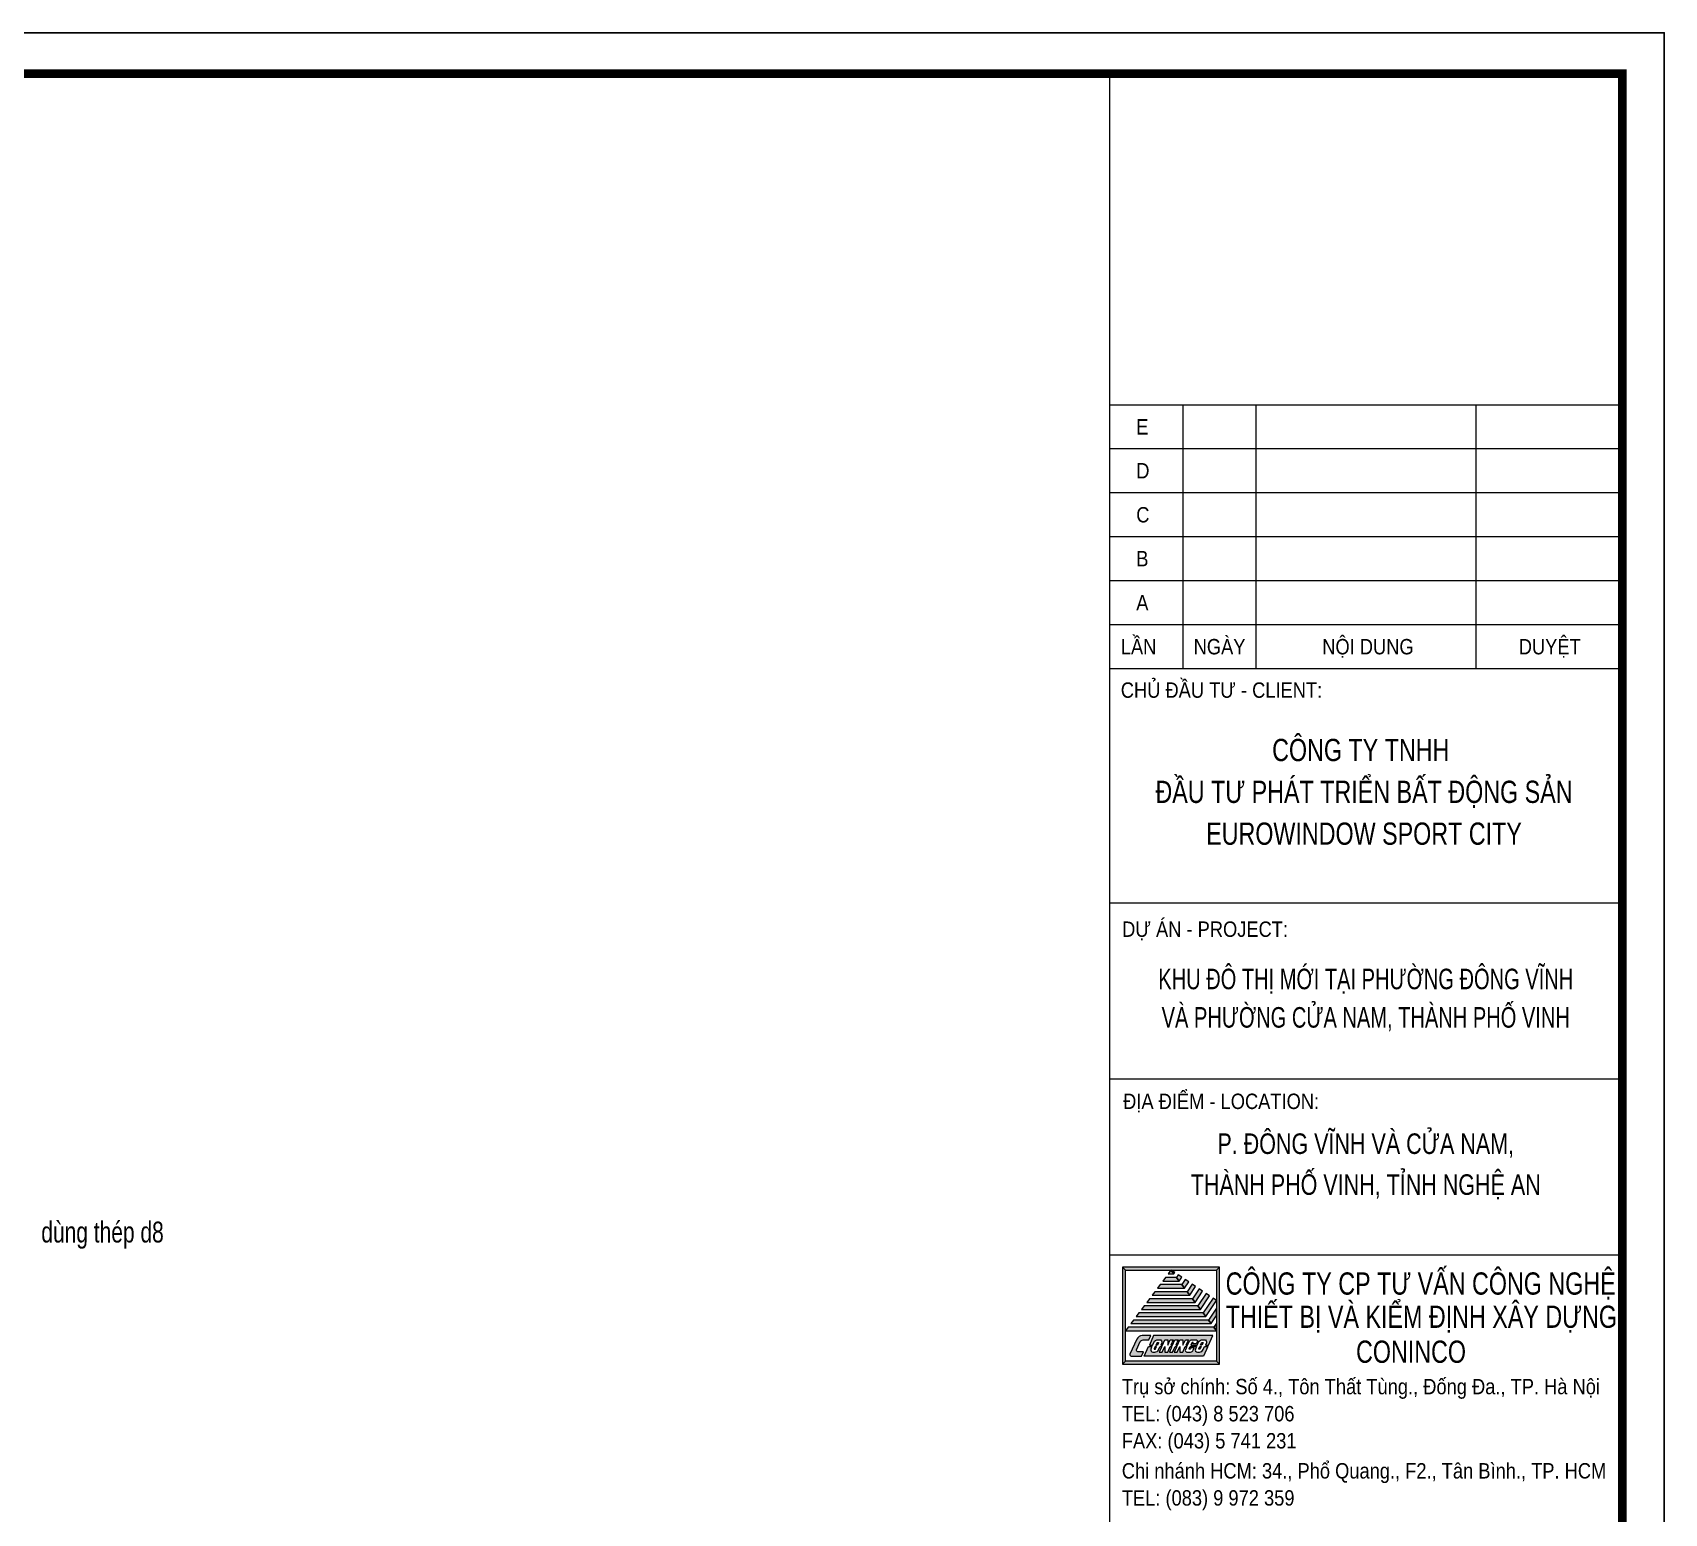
# Model space of a CAD drawing. Header units: millimetres. Extents: x -121190 to 167528, y -50070 to 22631.
# Drawn here: x 116535 to 121411, y 14567 to 18992 of the extents above; entities that cross this region are included whole.
import ezdxf
from ezdxf.enums import TextEntityAlignment as Align

# ---------------------------------------------------------------- set-up
doc = ezdxf.new("R2010")
doc.units = ezdxf.units.MM
doc.header["$MEASUREMENT"] = 0
doc.layers.get('DEFPOINTS').update_dxf_attribs({"color": 87})
for name, color, linetype, lineweight in [('KHUNGTEN', 7, 'Continuous', 20), ('Xref khung ten  A3 TKCS$0$A-KY HIEU', 34, 'Continuous', 20), ('Xref khung ten  A3 TKCS$0$A-TEXT', 9, 'Continuous', 18)]:
    doc.layers.add(name, color=color, linetype=linetype, lineweight=lineweight)
doc.styles.add('KCS_SMTEXT', font='3t-unicode.shx', dxfattribs={"width": 0.7})
doc.styles.add('Xref khung ten  A3 TKCS$0$ARIAL', font='arial.ttf')

# ---------------------------------------------------------------- blocks, each defined once
blk = doc.blocks.new('Xref khung ten  A3 TKCS$0$A$C4EFA0292')
h = blk.add_hatch(color=0)
h.paths.add_polyline_path([(-0.3, 4.29), (0.3, 4.29), (0, 4.69)])
h.paths.add_polyline_path([(0.39, 4.43), (0, 4.69), (0.3, 4.29)])
h.paths.add_polyline_path([(4.69, 4.69), (5, 5), (-5, 5), (-4.69, 4.69)])
h.paths.add_polyline_path([(4.69, -4.69), (5, -5), (5, 5), (4.69, 4.69)])
h.paths.add_polyline_path([(-4.69, 4.69), (-5, 5), (-5, -5), (-4.69, -4.69)])
h.paths.add_polyline_path([(5, -5), (4.69, -4.69), (-4.69, -4.69), (-5, -5)])
h.paths.add_polyline_path([(0.34, -3.76), (0.59, -3.2), (0.43, -3.2), (0.17, -3.76), (-0.17, -3.76), (0.08, -3.2), (-0.09, -3.2), (-0.34, -3.76), (-0.65, -3.76), (-0.65, -3.2), (-0.9, -3.76), (-1.21, -3.76), (-0.96, -3.2), (-1.13, -3.2), (-1.27, -3.5, -0.293611), (-1.67, -3.76), (-1.87, -3.76, -0.546059), (-2.07, -3.45), (-1.96, -3.2), (-2.3, -3.2), (-2.75, -4.18), (3.36, -4.18), (3.81, -3.2), (3.46, -3.2), (3.33, -3.5, -0.293611), (2.93, -3.76), (2.72, -3.76, -0.546059), (2.52, -3.45), (2.64, -3.2), (1.98, -3.2), (1.87, -3.43, 0.750604), (1.91, -3.47, 0.385557), (2.02, -3.42), (2.06, -3.33), (2.4, -3.33), (2.29, -3.57, -0.293611), (2.01, -3.76), (1.63, -3.76, -0.546059), (1.48, -3.53), (1.64, -3.2), (1.46, -3.2), (1.21, -3.76), (0.9, -3.76), (0.9, -3.2), (0.65, -3.76)])
h.paths.add_polyline_path([(-1.79, -2.07), (-2.23, -3.04), (-1.89, -3.04), (-1.75, -2.75, -0.293611), (-1.35, -2.49), (-1.15, -2.49, -0.546059), (-0.95, -2.8), (-1.06, -3.04), (-0.89, -3.04), (-0.64, -2.49), (-0.33, -2.49), (-0.33, -3.04), (-0.07, -2.49), (0.24, -2.49), (-0.02, -3.04), (0.16, -3.04), (0.4, -2.5), (0.75, -2.5), (0.5, -3.04), (0.66, -3.04), (0.92, -2.49), (1.23, -2.49), (1.23, -3.04), (1.48, -2.49), (1.79, -2.49), (1.54, -3.04), (1.71, -3.04), (1.88, -2.67, -0.293611), (2.16, -2.49), (2.55, -2.49, -0.546059), (2.69, -2.71), (2.6, -2.91), (2.25, -2.91), (2.3, -2.81, 0.750604), (2.26, -2.78, 0.385557), (2.15, -2.82), (2.05, -3.04), (2.71, -3.04), (2.84, -2.75, -0.293611), (3.24, -2.49), (3.45, -2.49, -0.546059), (3.65, -2.8), (3.54, -3.04), (3.88, -3.04), (4.32, -2.07)])
h.paths.add_polyline_path([(-2.28, -2.51), (-2.08, -2.07), (-2.96, -2.07, 0.293611), (-3.52, -2.43), (-4.23, -3.98, 0.546059), (-4.1, -4.18), (-3.04, -4.18), (-2.84, -3.74), (-3.4, -3.74, -0.546059), (-3.54, -3.52), (-3.16, -2.69, -0.293611), (-2.87, -2.51)])
h.paths.add_polyline_path([(-1.44, -2.82), (-1.54, -3.04), (-1.4, -3.04), (-1.3, -2.81, 0.750604), (-1.34, -2.78, 0.385557)])
h.paths.add_polyline_path([(-1.48, -3.2), (-1.62, -3.2), (-1.72, -3.43, 0.750604), (-1.68, -3.47, 0.385557), (-1.58, -3.42)], flags=17)
h.paths.add_polyline_path([(3.3, -2.81, 0.750604), (3.26, -2.78, 0.385557), (3.15, -2.82), (3.05, -3.04), (3.19, -3.04)], flags=17)
h.paths.add_polyline_path([(3.12, -3.2), (2.98, -3.2), (2.87, -3.43, 0.750604), (2.91, -3.47, 0.385557), (3.02, -3.42)], flags=17)
h.paths.add_polyline_path([(4.69, -1.56), (4.41, -1.2), (-4.41, -1.2), (-4.69, -1.56)])
h.paths.add_polyline_path([(4.69, -0.79), (4.41, -1.2), (4.69, -1.56)])
h.paths.add_polyline_path([(4.69, -0.01), (4.69, 0.77), (3.86, -0.47), (4.14, -0.83)])
h.paths.add_polyline_path([(-3.86, -0.47), (-4.14, -0.83), (4.14, -0.83), (3.86, -0.47)])
h.paths.add_polyline_path([(3.59, -0.1), (3.32, 0.27), (-3.32, 0.27), (-3.59, -0.1)])
h.paths.add_polyline_path([(3.59, -0.1), (4.69, 1.55), (4.69, 1.56), (4.34, 1.8), (3.32, 0.27)])
h.paths.add_polyline_path([(3.98, 2.04), (3.62, 2.27), (2.77, 1), (3.04, 0.63)])
h.paths.add_polyline_path([(3.04, 0.63), (2.77, 1), (-2.77, 1), (-3.04, 0.63)])
h.paths.add_polyline_path([(2.49, 1.36), (2.22, 1.73), (-2.22, 1.73), (-2.49, 1.36)])
h.paths.add_polyline_path([(2.49, 1.36), (3.26, 2.51), (2.9, 2.75), (2.22, 1.73)])
h.paths.add_polyline_path([(1.95, 2.09), (2.54, 2.99), (2.19, 3.23), (1.67, 2.46)])
h.paths.add_polyline_path([(-1.67, 2.46), (-1.95, 2.09), (1.95, 2.09), (1.67, 2.46)])
h.paths.add_polyline_path([(1.83, 3.47), (1.47, 3.71), (1.12, 3.19), (1.4, 2.82)])
h.paths.add_polyline_path([(1.4, 2.82), (1.12, 3.19), (-1.12, 3.19), (-1.4, 2.82)])
h.paths.add_polyline_path([(0.85, 3.56), (1.11, 3.95), (0.75, 4.19), (0.57, 3.92)])
h.paths.add_polyline_path([(0.85, 3.56), (0.57, 3.92), (-0.57, 3.92), (-0.85, 3.56)])
at = {"color": 0}
for points in [[(5, 5), (-5, 5), (-4.69, 4.69), (4.69, 4.69), (5, 5)], [(-4.69, 4.69), (-5, 5), (-5, -5), (-4.69, -4.69), (-4.69, 4.69)], [(0.57, 3.92), (-0.57, 3.92), (-0.85, 3.56), (0.85, 3.56), (0.57, 3.92)], [(0, 4.69), (-0.3, 4.29), (0.3, 4.29), (0, 4.69)], [(0.39, 4.43), (0, 4.69), (0.3, 4.29), (0.39, 4.43)], [(1.11, 3.95), (0.75, 4.19), (0.57, 3.92), (0.85, 3.56), (1.11, 3.95)], [(1.83, 3.47), (1.47, 3.71), (1.12, 3.19), (1.4, 2.82), (1.83, 3.47)], [(5, 5), (4.69, 4.69), (4.69, -4.69), (5, -5), (5, 5)], [(2.22, 1.73), (-2.22, 1.73), (-2.49, 1.36), (2.49, 1.36), (2.22, 1.73)], [(1.67, 2.46), (-1.67, 2.46), (-1.95, 2.09), (1.95, 2.09), (1.67, 2.46)], [(1.12, 3.19), (-1.12, 3.19), (-1.4, 2.82), (1.4, 2.82), (1.12, 3.19)], [(2.54, 2.99), (2.19, 3.23), (1.67, 2.46), (1.95, 2.09), (2.54, 2.99)], [(3.26, 2.51), (2.9, 2.75), (2.22, 1.73), (2.49, 1.36), (3.26, 2.51)], [(3.98, 2.04), (3.62, 2.27), (2.77, 1), (3.04, 0.63), (3.98, 2.04)], [(4.69, 1.55), (4.69, 1.56), (4.34, 1.8), (3.32, 0.27), (3.59, -0.1), (4.69, 1.55)], [(3.32, 0.27), (-3.32, 0.27), (-3.59, -0.1), (3.59, -0.1), (3.32, 0.27)], [(2.77, 1), (-2.77, 1), (-3.04, 0.63), (3.04, 0.63), (2.77, 1)], [(4.69, -0.01), (4.69, 0.77), (3.86, -0.47), (4.14, -0.83), (4.69, -0.01)], [(4.41, -1.2), (-4.41, -1.2), (-4.69, -1.56), (4.69, -1.56), (4.41, -1.2)], [(3.86, -0.47), (-3.86, -0.47), (-4.14, -0.83), (4.14, -0.83), (3.86, -0.47)], [(4.69, -0.79), (4.41, -1.2), (4.69, -1.56), (4.69, -0.79)], [(4.69, -4.69), (-4.69, -4.69), (-5, -5), (5, -5), (4.69, -4.69)]]:
    blk.add_lwpolyline(points, close=True, dxfattribs=at)
for points in [[(-2.08, -2.07), (-2.96, -2.07, 0.293611), (-3.52, -2.43), (-4.23, -3.98, 0.546059), (-4.1, -4.18), (-3.04, -4.18), (-2.84, -3.74), (-3.4, -3.74, -0.546059), (-3.54, -3.52), (-3.16, -2.69, -0.293611), (-2.87, -2.51), (-2.28, -2.51), (-2.08, -2.07)], [(1.9, -3.47, -0.546059), (1.87, -3.43), (1.98, -3.2), (2.64, -3.2), (2.52, -3.45, 0.546059), (2.72, -3.76), (2.93, -3.76, 0.293611), (3.33, -3.5), (3.46, -3.2), (3.81, -3.2), (3.36, -4.18), (-2.75, -4.18), (-2.3, -3.2), (-1.96, -3.2), (-2.07, -3.45, 0.546059), (-1.87, -3.76), (-1.67, -3.76, 0.293611), (-1.27, -3.5), (-1.13, -3.2), (-0.96, -3.2), (-1.21, -3.76), (-0.9, -3.76), (-0.65, -3.2), (-0.65, -3.76), (-0.34, -3.76), (-0.09, -3.2), (0.08, -3.2), (-0.17, -3.76), (0.17, -3.76), (0.43, -3.2), (0.59, -3.2), (0.34, -3.76), (0.65, -3.76), (0.9, -3.2), (0.9, -3.76), (1.21, -3.76), (1.46, -3.2), (1.64, -3.2), (1.48, -3.53, 0.546059), (1.63, -3.76), (2.01, -3.76, 0.293611), (2.29, -3.57), (2.4, -3.33), (2.06, -3.33), (2.02, -3.42, -0.293611), (1.94, -3.47), (1.9, -3.47, -0.546059)], [(4.32, -2.07), (-1.79, -2.07), (-2.23, -3.04), (-1.89, -3.04), (-1.75, -2.75, -0.293611), (-1.35, -2.49), (-1.15, -2.49, -0.546059), (-0.95, -2.8), (-1.06, -3.04), (-0.89, -3.04), (-0.64, -2.49), (-0.33, -2.49), (-0.33, -3.04), (-0.07, -2.49), (0.24, -2.49), (-0.02, -3.04), (0.16, -3.04), (0.4, -2.5), (0.75, -2.5), (0.5, -3.04), (0.66, -3.04), (0.92, -2.49), (1.23, -2.49), (1.23, -3.04), (1.48, -2.49), (1.79, -2.49), (1.54, -3.04), (1.71, -3.04), (1.88, -2.67, -0.293611), (2.16, -2.49), (2.55, -2.49, -0.546059), (2.69, -2.71), (2.6, -2.91), (2.25, -2.91), (2.3, -2.81, 0.546059), (2.27, -2.77), (2.23, -2.77, 0.293611), (2.15, -2.82), (2.05, -3.04), (2.71, -3.04), (2.84, -2.75, -0.293611), (3.24, -2.49), (3.45, -2.49, -0.546059), (3.65, -2.8), (3.54, -3.04), (3.88, -3.04), (4.32, -2.07)], [(-1.48, -3.2), (-1.62, -3.2), (-1.72, -3.43, 0.546055), (-1.7, -3.47, 0.000001), (-1.7, -3.47, 0.000002), (-1.7, -3.47), (-1.7, -3.47), (-1.65, -3.47, 0.293611), (-1.58, -3.42), (-1.48, -3.2)], [(-1.32, -2.77, -0.546059), (-1.3, -2.81), (-1.4, -3.04), (-1.54, -3.04), (-1.44, -2.82, -0.293611), (-1.37, -2.77), (-1.32, -2.77, -0.546059)], [(2.9, -3.47, -0.546059), (2.87, -3.43), (2.98, -3.2), (3.12, -3.2), (3.02, -3.42, -0.293611), (2.94, -3.47), (2.9, -3.47, -0.546059)], [(3.27, -2.77, -0.546059), (3.3, -2.81), (3.19, -3.04), (3.05, -3.04), (3.15, -2.82, -0.293611), (3.23, -2.77), (3.27, -2.77, -0.546059)]]:
    blk.add_lwpolyline(points, format="xyb", close=True, dxfattribs=at)
blk = doc.blocks.new('Xref khung ten  A3 TKCS')
at = {"layer": 'DEFPOINTS', "color": 125}
blk.add_lwpolyline([(-57730.37, -13938.76), (-57310.37, -13938.76), (-57310.37, -13641.76), (-57730.37, -13641.76)], close=True, dxfattribs=at)
at = {"layer": 'Xref khung ten  A3 TKCS$0$A-KY HIEU', "color": 0}
for p, q in [((-57376.7, -13646.66), (-57376.7, -13933.85)), ((-57376.7, -13686.23), (-57315.38, -13686.23)), ((-57367.94, -13686.23), (-57367.94, -13717.76)), ((-57359.18, -13686.23), (-57359.18, -13717.76)), ((-57332.9, -13686.23), (-57332.9, -13717.76)), ((-57376.7, -13691.48), (-57315.38, -13691.48)), ((-57376.7, -13696.74), (-57315.38, -13696.74)), ((-57376.7, -13702), (-57315.38, -13702)), ((-57376.7, -13707.25), (-57315.38, -13707.25)), ((-57376.7, -13712.51), (-57315.38, -13712.51)), ((-57376.7, -13717.76), (-57315.38, -13717.76)), ((-57376.7, -13745.8), (-57315.38, -13745.8)), ((-57376.7, -13766.82), (-57315.38, -13766.82)), ((-57376.7, -13766.82), (-57315.38, -13766.82)), ((-57376.7, -13787.85), (-57315.38, -13787.85))]:
    blk.add_line(p, q, dxfattribs=at)
at = {"layer": 'Xref khung ten  A3 TKCS$0$A-KY HIEU', "color": 0, "const_width": 1.02}
blk.add_lwpolyline([(-57716.02, -13933.85), (-57716.02, -13646.66), (-57315.38, -13646.66), (-57315.38, -13933.85)], close=True, dxfattribs=at)
at = {"layer": 'Xref khung ten  A3 TKCS$0$A-KY HIEU', "lineweight": -3, "xscale": 1.160142688442082, "yscale": 1.160142688442082, "zscale": 1.160142688442082}
blk.add_blockref('Xref khung ten  A3 TKCS$0$A$C4EFA0292', (-57369.34, -13795.12), dxfattribs=at)
at = {"layer": 'Xref khung ten  A3 TKCS$0$A-TEXT', "style": 'Xref khung ten  A3 TKCS$0$ARIAL'}
for s, height, width, p in [('E', 1.84, 0.85, (-57373.49, -13689.8)), ('D', 1.84, 0.85, (-57373.49, -13695.05)), ('C', 1.84, 0.85, (-57373.49, -13700.31)), ('B', 1.84, 0.85, (-57373.49, -13705.56)), ('A', 1.84, 0.85, (-57373.49, -13710.82)), ('LẦN', 1.84, 0.85, (-57375.34, -13716.08)), ('NGÀY', 1.84, 0.85, (-57366.63, -13716.08)), ('NỘI DUNG', 1.84, 0.85, (-57351.26, -13716.08)), ('DUYỆT', 1.84, 0.85, (-57327.77, -13716.08)), ('CHỦ ĐẦU TƯ - CLIENT:', 1.8397, 0.85, (-57375.34, -13721.27)), ('CÔNG TY CP TƯ VẤN CÔNG NGHỆ', 2.6573, 0.75, (-57362.8, -13792.62)), ('THIẾT BỊ VÀ KIỂM ĐỊNH XÂY DỰNG', 2.6573, 0.75, (-57362.8, -13796.59)), ('CONINCO', 2.657, 0.75, (-57347.22, -13800.77)), ('Trụ sở chính: Số 4., Tôn Thất Tùng., Đống Đa., TP. Hà Nội', 1.8397, 0.85, (-57375.22, -13804.53)), ('TEL: (043) 8 523 706', 1.8397, 0.85, (-57375.22, -13807.77)), ('FAX: (043) 5 741 231', 1.8397, 0.85, (-57375.22, -13811.01)), ('Chi nhánh HCM: 34., Phổ Quang., F2., Tân Bình., TP. HCM', 1.8397, 0.85, (-57375.22, -13814.6)), ('TEL: (083) 9 972 359', 1.8397, 0.85, (-57375.22, -13817.84))]:
    blk.add_text(s, height=height, dxfattribs=dict(at, width=width)).set_placement(p)
for s, height, width, p in [('CÔNG TY TNHH ', 2.6573, 0.75, (-57346.27, -13728.84)), ('ĐẦU TƯ PHÁT TRIỂN BẤT ĐỘNG SẢN', 2.6573, 0.75, (-57346.27, -13733.84)), ('EUROWINDOW SPORT CITY', 2.6573, 0.75, (-57346.27, -13738.84)), ('KHU ĐÔ THỊ MỚI TẠI PHƯỜNG ĐÔNG VĨNH', 2.4529, 0.7, (-57346.06, -13756.11)), ('VÀ PHƯỜNG CỬA NAM, THÀNH PHỐ VINH', 2.4529, 0.7, (-57346.06, -13760.7)), ('P. ĐÔNG VĨNH VÀ CỬA NAM,', 2.4529, 0.75, (-57346.06, -13775.8)), ('THÀNH PHỐ VINH, TỈNH NGHỆ AN', 2.4529, 0.75, (-57346.06, -13780.69))]:
    blk.add_text(s, height=height, dxfattribs=dict(at, width=width)).set_placement(p, align=Align.CENTER)
at = {"layer": 'Xref khung ten  A3 TKCS$0$A-TEXT', "style": 'Xref khung ten  A3 TKCS$0$ARIAL', "width": 0.85}
for s, p in [('DỰ ÁN - PROJECT:', (-57375.18, -13748.93)), ('ĐỊA ĐIỂM - LOCATION:', (-57375.06, -13769.51))]:
    blk.add_text(s, height=1.8397, dxfattribs=at).set_placement(p, align=Align.MIDDLE_LEFT)

msp = doc.modelspace()

# ---------------------------------------------------------------- block references
at = {"layer": 'KHUNGTEN', "xscale": 25, "yscale": 25, "zscale": 25}
msp.add_blockref('Xref khung ten  A3 TKCS', (1554170.2, 360035.7), dxfattribs=at)

# ---------------------------------------------------------------- texts
at = {"layer": 'DEFPOINTS', "color": 6, "style": 'KCS_SMTEXT', "width": 0.75}
msp.add_text('dùng thép d8', height=62.5, dxfattribs=at).set_placement((116560.8, 15376))

doc.saveas('drawing.dxf')
